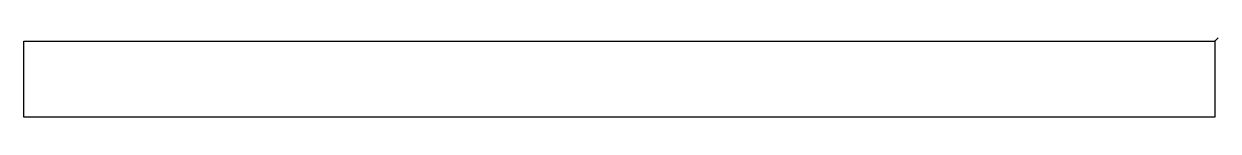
# Model space of a CAD drawing. Header units: metres. Extents: x 12 to 6120, y 12 to 420.
import ezdxf

# ---------------------------------------------------------------- set-up
doc = ezdxf.new("R2010")
doc.units = ezdxf.units.M

msp = doc.modelspace()

# ---------------------------------------------------------------- linework, layer by layer
at = {"layer": 'TOOL_0'}
for p, q in [((12, 12.001), (12, 402.001)), ((12, 402.001), (6102, 402.001)), ((6119.5, 419.501), (6102, 402.001)), ((6102, 402.001), (6104.5, 404.501)), ((6102, 402.001), (6102, 12.001)), ((6102, 12.001), (12, 12.001))]:
    msp.add_line(p, q, dxfattribs=at)

doc.saveas('drawing.dxf')
